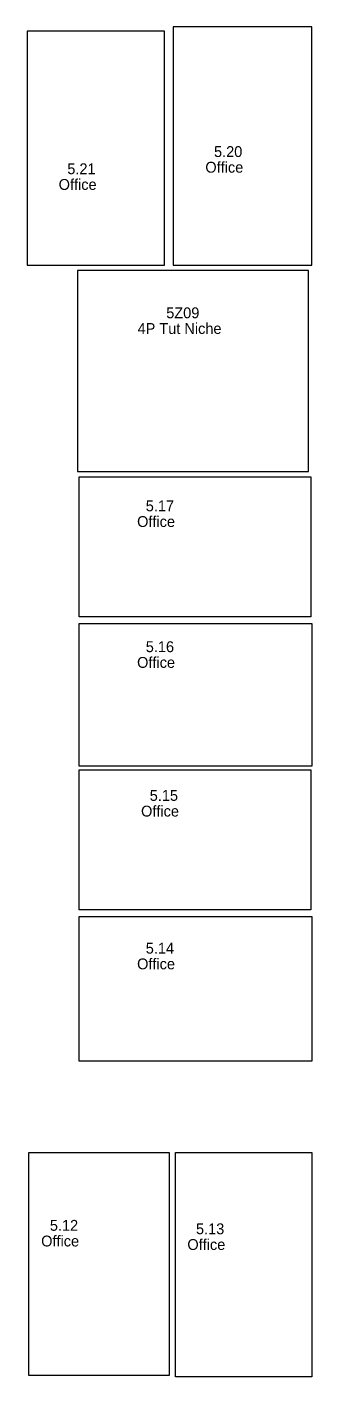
# Model space of a CAD drawing. Header units: millimetres. Extents: x 89863 to 339490, y -5784 to 52720.
# Drawn here: x 225491 to 230739, y 9370 to 34246 of the extents above; entities that cross this region are included whole.
import ezdxf

# ---------------------------------------------------------------- set-up
doc = ezdxf.new("R2010")
doc.units = ezdxf.units.MM
doc.layers.add('A-AREA-IDEN', color=7, linetype='Continuous')
doc.layers.add('A-AREA-ROOM', color=7, linetype='Continuous')

msp = doc.modelspace()

# ---------------------------------------------------------------- linework, layer by layer
at = {"layer": 'A-AREA-ROOM'}
for points in [[(228021, 34171), (225491, 34171), (225491, 29860), (228021, 29860)], [(230739, 34246), (228183, 34246), (228183, 29860), (230739, 29860)], [(230676, 29758), (226421, 29758), (226421, 26058), (230676, 26058)], [(226453, 25956), (230716, 25956), (230716, 23376), (226453, 23376)], [(226453, 23256), (230739, 23256), (230739, 20626), (226453, 20626)], [(226453, 20556), (230716, 20556), (230716, 17976), (226453, 17976)], [(226453, 17856), (230739, 17856), (230739, 15189), (226453, 15189)], [(225527, 13506), (228109, 13506), (228109, 9399), (225527, 9399)], [(228227, 13506), (230739, 13506), (230739, 9370), (228227, 9370)]]:
    msp.add_lwpolyline(points, close=True, dxfattribs=at)

# ---------------------------------------------------------------- texts
at = {"layer": 'A-AREA-IDEN'}
for s, p in [('5.20', (228935, 31850)), ('5.21', (226233, 31533)), ('Office', (228775, 31561)), ('Office', (226074, 31244)), ('5Z09', (228055, 28879)), ('4P Tut Niche', (227527, 28590)), ('5.17', (227678, 25322)), ('Office', (227518, 25033)), ('5.16', (227678, 22726)), ('Office', (227518, 22437)), ('5.15', (227751, 19986)), ('Office', (227591, 19697)), ('5.14', (227678, 17171)), ('Office', (227518, 16882)), ('5.12', (225912, 12064)), ('5.13', (228603, 12000)), ('Office', (225752, 11775)), ('Office', (228444, 11711))]:
    msp.add_text(s, height=200, dxfattribs=at).set_placement(p)

doc.saveas('drawing.dxf')
